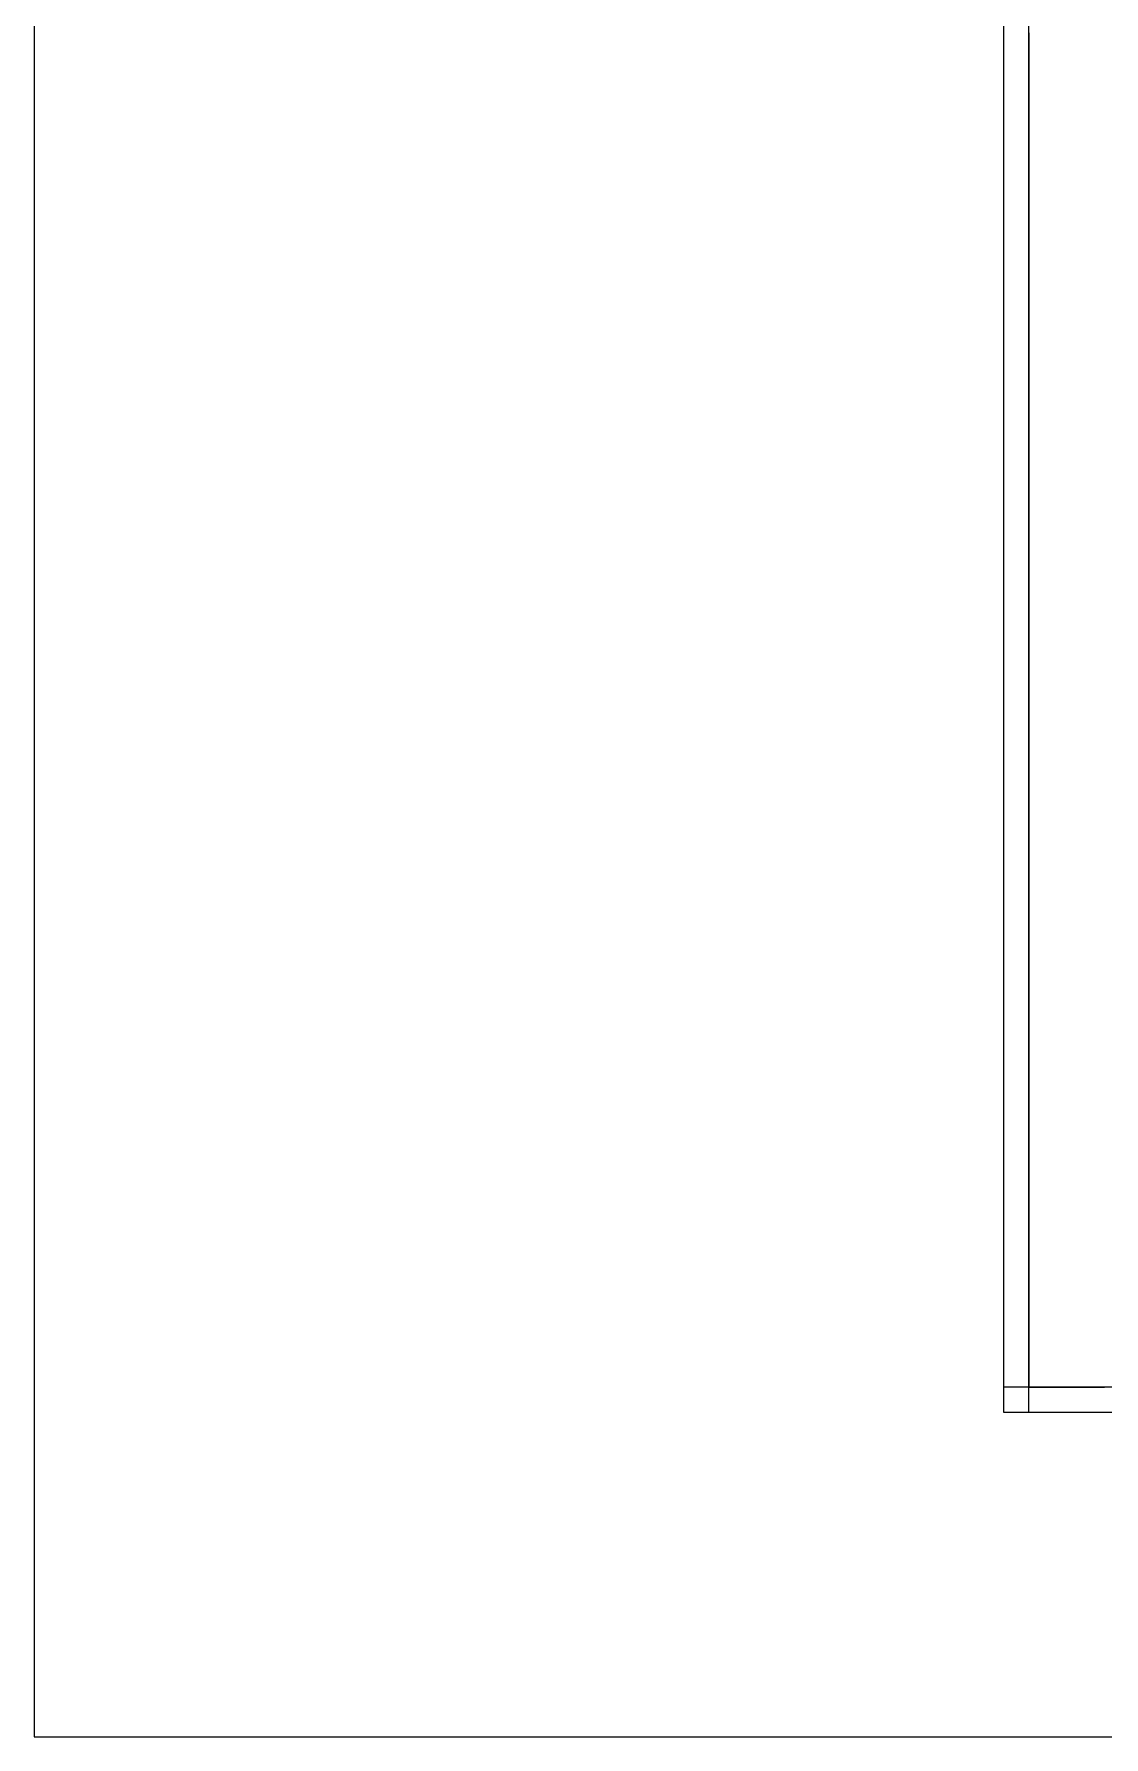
# Model space of a CAD drawing. Header units: metres. Extents: x 0 to 11, y 0 to 14.5.
# Drawn here: x 0 to 2.124, y 0 to 3.382 of the extents above; entities that cross this region are included whole.
import ezdxf

# ---------------------------------------------------------------- set-up
doc = ezdxf.new("R2010")
doc.units = ezdxf.units.M
for name, color, linetype in [('GRASS', 3, 'Continuous'), ('HALL', 5, 'Continuous'), ('WALLS', 8, 'Continuous')]:
    doc.layers.add(name, color=color, linetype=linetype)

msp = doc.modelspace()

# ---------------------------------------------------------------- linework, layer by layer
at = {"layer": 'GRASS'}
msp.add_lwpolyline([(1.975, 3.385), (1.975, 3.375), (1.975, 3.365), (1.975, 3.355), (1.975, 3.345), (1.975, 3.335), (1.975, 3.325), (1.975, 3.315), (1.975, 3.305), (1.975, 3.295), (1.975, 3.285), (1.975, 3.275), (1.975, 3.265), (1.975, 3.255), (1.975, 3.245), (1.975, 3.235), (1.975, 3.225), (1.975, 3.215), (1.975, 3.205), (1.975, 3.195), (1.975, 3.185), (1.975, 3.175), (1.975, 3.165), (1.975, 3.155), (1.975, 3.145), (1.975, 3.135), (1.975, 3.125), (1.975, 3.115), (1.975, 3.105), (1.975, 3.095), (1.975, 3.085), (1.975, 3.075), (1.975, 3.065), (1.975, 3.055), (1.975, 3.045), (1.975, 3.035), (1.975, 3.025), (1.975, 3.015), (1.975, 3.005), (1.975, 2.995), (1.975, 2.985), (1.975, 2.975), (1.975, 2.965), (1.975, 2.955), (1.975, 2.945), (1.975, 2.935), (1.975, 2.925), (1.975, 2.915), (1.975, 2.905), (1.975, 2.895), (1.975, 2.885), (1.975, 2.875), (1.975, 2.865), (1.975, 2.855), (1.975, 2.845), (1.975, 2.835), (1.975, 2.825), (1.975, 2.815), (1.975, 2.805), (1.975, 2.795), (1.975, 2.785), (1.975, 2.775), (1.975, 2.765), (1.975, 2.755), (1.975, 2.745), (1.975, 2.735), (1.975, 2.725), (1.975, 2.715), (1.975, 2.705), (1.975, 2.695), (1.975, 2.685), (1.975, 2.675), (1.975, 2.665), (1.975, 2.655), (1.975, 2.645), (1.975, 2.635), (1.975, 2.625), (1.975, 2.615), (1.975, 2.605), (1.975, 2.595), (1.975, 2.585), (1.975, 2.575), (1.975, 2.565), (1.975, 2.555), (1.975, 2.545), (1.975, 2.535), (1.975, 2.525), (1.975, 2.515), (1.975, 2.505), (1.975, 2.495), (1.975, 2.485), (1.975, 2.475), (1.975, 2.465), (1.975, 2.455), (1.975, 2.445), (1.975, 2.435), (1.975, 2.425), (1.975, 2.415), (1.975, 2.405), (1.975, 2.395), (1.975, 2.385), (1.975, 2.375), (1.975, 2.365), (1.975, 2.355), (1.975, 2.345), (1.975, 2.335), (1.975, 2.325), (1.975, 2.315), (1.975, 2.305), (1.975, 2.295), (1.975, 2.285), (1.975, 2.275), (1.975, 2.265), (1.975, 2.255), (1.975, 2.245), (1.975, 2.235), (1.975, 2.225), (1.975, 2.215), (1.975, 2.205), (1.975, 2.195), (1.975, 2.185), (1.975, 2.175), (1.975, 2.165), (1.975, 2.155), (1.975, 2.145), (1.975, 2.135), (1.975, 2.125), (1.975, 2.115), (1.975, 2.105), (1.975, 2.095), (1.975, 2.085), (1.975, 2.075), (1.975, 2.065), (1.975, 2.055), (1.975, 2.045), (1.975, 2.035), (1.975, 2.025), (1.975, 2.015), (1.975, 2.005), (1.975, 1.995), (1.975, 1.985), (1.975, 1.975), (1.975, 1.965), (1.975, 1.955), (1.975, 1.945), (1.975, 1.935), (1.975, 1.925), (1.975, 1.915), (1.975, 1.905), (1.975, 1.895), (1.975, 1.885), (1.975, 1.875), (1.975, 1.865), (1.975, 1.855), (1.975, 1.845), (1.975, 1.835), (1.975, 1.825), (1.975, 1.815), (1.975, 1.805), (1.975, 1.795), (1.975, 1.785), (1.975, 1.775), (1.975, 1.765), (1.975, 1.755), (1.975, 1.745), (1.975, 1.735), (1.975, 1.725), (1.975, 1.715), (1.975, 1.705), (1.975, 1.695), (1.975, 1.685), (1.975, 1.675), (1.975, 1.665), (1.975, 1.655), (1.975, 1.645), (1.975, 1.635), (1.975, 1.625), (1.975, 1.615), (1.975, 1.605), (1.975, 1.595), (1.975, 1.585), (1.975, 1.575), (1.975, 1.565), (1.975, 1.555), (1.975, 1.545), (1.975, 1.535), (1.975, 1.525), (1.975, 1.515), (1.975, 1.505), (1.975, 1.495), (1.975, 1.485), (1.975, 1.475), (1.975, 1.465), (1.975, 1.455), (1.975, 1.445), (1.975, 1.435), (1.975, 1.425), (1.975, 1.415), (1.975, 1.405), (1.975, 1.395), (1.975, 1.385), (1.975, 1.375), (1.975, 1.365), (1.975, 1.355), (1.975, 1.345), (1.975, 1.335), (1.975, 1.325), (1.975, 1.315), (1.975, 1.305), (1.975, 1.295), (1.975, 1.285), (1.975, 1.275), (1.975, 1.265), (1.975, 1.255), (1.975, 1.245), (1.975, 1.235), (1.975, 1.225), (1.975, 1.215), (1.975, 1.205), (1.975, 1.195), (1.975, 1.185), (1.975, 1.175), (1.975, 1.165), (1.975, 1.155), (1.975, 1.145), (1.975, 1.135), (1.975, 1.125), (1.975, 1.115), (1.975, 1.105), (1.975, 1.095), (1.975, 1.085), (1.975, 1.075), (1.975, 1.065), (1.975, 1.055), (1.975, 1.045), (1.975, 1.035), (1.975, 1.025), (1.975, 1.015), (1.975, 1.005), (1.975, 0.995), (1.975, 0.985), (1.975, 0.975), (1.975, 0.965), (1.975, 0.955), (1.975, 0.945), (1.975, 0.935), (1.975, 0.925), (1.975, 0.915), (1.975, 0.905), (1.975, 0.895), (1.975, 0.885), (1.975, 0.875), (1.975, 0.865), (1.975, 0.855), (1.975, 0.845), (1.975, 0.835), (1.975, 0.825), (1.975, 0.815), (1.975, 0.805), (1.975, 0.795), (1.975, 0.785), (1.975, 0.775), (1.975, 0.765), (1.975, 0.755), (1.975, 0.745), (1.975, 0.735), (1.975, 0.725), (1.975, 0.715), (1.975, 0.705), (1.975, 0.695), (1.985, 0.695), (1.995, 0.695), (2.005, 0.695), (2.015, 0.695), (2.025, 0.695), (2.035, 0.695), (2.045, 0.695), (2.055, 0.695), (2.065, 0.695), (2.075, 0.695), (2.085, 0.695), (2.095, 0.695), (2.105, 0.695), (2.115, 0.695), (2.125, 0.695)], dxfattribs=at)
at = {"layer": 'HALL'}
msp.add_lwpolyline([(0, 0), (11, 0), (11, 14.5), (0, 14.5), (0, 0)], dxfattribs=at)
at = {"layer": 'WALLS'}
for points in [[(1.975, 0.645), (1.975, 6.555), (1.925, 6.555), (1.925, 0.645), (1.975, 0.645)], [(10.355, 0.695), (1.925, 0.695), (1.925, 0.645), (10.355, 0.645), (10.355, 0.695)]]:
    msp.add_lwpolyline(points, dxfattribs=at)

doc.saveas('drawing.dxf')
